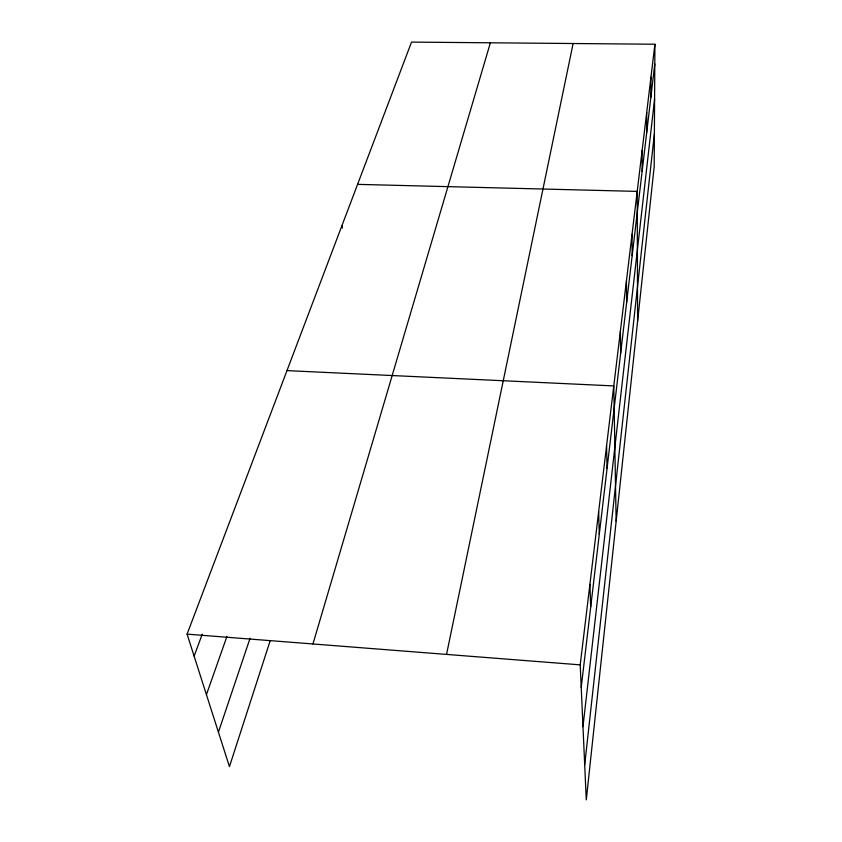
<?xml version="1.0" encoding="UTF-8"?>
<svg xmlns="http://www.w3.org/2000/svg" width="842" height="842" viewBox="0 0 842 842"><rect width="100%" height="100%" fill="white"/><g stroke="black" fill="none" stroke-linecap="round" stroke-linejoin="round"><path stroke-width="1.26" d="M646.656 132.941L646.698 112.502M650.866 97.272L650.95 77.18M654.918 44.237L654.181 166.642L586.274 799.9L580.212 664.864L654.918 44.237L411.517 42.1L187.082 634.131L229.445 766.652L270.166 640.773M584.706 764.862L654.381 133.952M582.98 726.657L654.592 99.072M581.222 687.367L654.792 63.981M446.544 654.413L573.118 43.521M312.95 643.972L490.381 42.795M218.415 732.161L250.063 638.278M206.427 694.639L226.919 636.52M194.123 656.139L202.227 634.194M357.587 184.366L637.205 191.397L637.594 321.318M286.985 370.617L613.786 385.92L616.144 521.398M187.082 634.131L580.212 664.864M341.957 225.614L342.357 228.066M589.895 584.359L590.705 606.956M598.641 511.747L599.283 534.312M606.566 445.892L607.071 468.341M620.386 331.064L620.67 353.082M626.448 280.702L626.648 302.436M632.037 234.286L632.163 255.736M642.13 150.465L642.13 171.252"/></g></svg>
